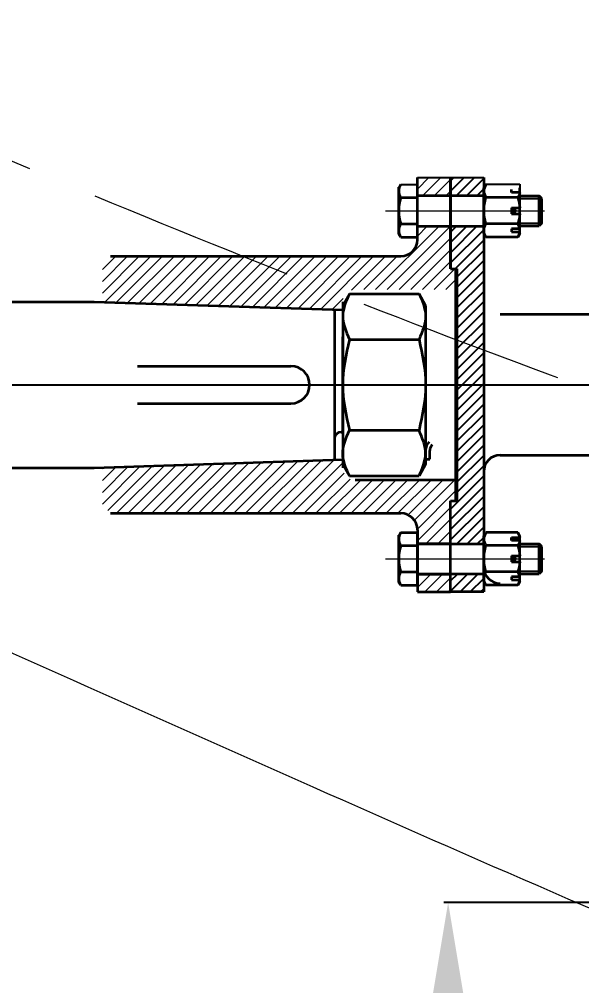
# Model space of a CAD drawing. Extents: x -550205 to -490805, y -239464 to -155364.
# Drawn here: x -530273 to -529595, y -178277 to -177111 of the extents above; entities that cross this region are included whole.
import ezdxf

# ---------------------------------------------------------------- set-up
doc = ezdxf.new("R2010")
doc.units = 0
doc.header["$LTSCALE"] = 500
doc.header["$MEASUREMENT"] = 0
doc.header["$PDMODE"] = 3
for name, pattern in [('CENTER', [2, 1.25, -0.25, 0.25, -0.25]), ('点划线 ____ _ ____ _ ____ _ ____ _ ____ _ ____', [2.56, 2, -0.25, 0.06, -0.25]), ('虚线 __ __ __ __ __ __ __ __ __ __ __ __ __ _', [0.75, 0.5, -0.25])]:
    doc.linetypes.add(name, pattern=pattern)
doc.layers.get('0').update_dxf_attribs({"linetype": 'CONTINUOUS', "lineweight": 20})
doc.layers.get('Defpoints').update_dxf_attribs({"linetype": 'CONTINUOUS', "lineweight": 20})
doc.layers.add('00', color=7, linetype='CONTINUOUS')
doc.layers.add('a', color=3, linetype='CONTINUOUS')
for name, color, linetype, lineweight in [('DIM', 7, 'CONTINUOUS', 20), ('点划线', 5, '点划线 ____ _ ____ _ ____ _ ____ _ ____ _ ____', 20), ('虚线', 1, '虚线 __ __ __ __ __ __ __ __ __ __ __ __ __ _', 20)]:
    doc.layers.add(name, color=color, linetype=linetype, lineweight=lineweight)
doc.styles.get("Standard").update_dxf_attribs({"font": 'romans.shx', "width": 1.2, "height": 150, "bigfont": 'gbcbig.shx'})
doc.styles.add('中英混排2', font='romany.shx', dxfattribs={"width": 0.7, "height": 300, "bigfont": 'hztxt.shx'})
doc.dimstyles.new('1111111', dxfattribs={"dimtxt": 75, "dimasz": 100, "dimexe": 50, "dimexo": 50, "dimgap": 30, "dimtad": 1, "dimdec": 0, "dimdsep": 46, "dimtxsty": 'STANDARD', "dimcen": 2.5, "dimadec": 0, "dimazin": 0, "dimtfac": 1, "dimtdec": 0, "dimtmove": 0, "dimatfit": 3, "dimfxl": 1, "dimarcsym": 0})

# ---------------------------------------------------------------- blocks, each defined once
blk = doc.blocks.new('fdjghfkjhkjh')
at = {"color": 1, "lineweight": 35}
for p, q in [((0, 95.8), (8, 109.7)), ((8, 109.7), (92, 109.7)), ((100, 95.8), (92, 109.7)), ((0, 95.8), (0, -95.8)), ((100, 95.8), (100, -95.8)), ((8, 54.8), (92, 54.8)), ((8, -54.8), (92, -54.8)), ((0, -95.8), (8, -109.7)), ((100, -95.8), (92, -109.7)), ((8, -109.7), (92, -109.7))]:
    blk.add_line(p, q, dxfattribs=at)
for points, knots in [([(8, 109.7), (4.1, 101.1), (-4, 82.9), (3.9, 64.5), (8, 54.8)], [0, 0, 0, 0, 27.195902, 57.161723, 57.161723, 57.161723, 57.161723]), ([(92, 109.7), (95.9, 101.1), (104, 82.9), (96.1, 64.5), (92, 54.8)], [0, 0, 0, 0, 27.195902, 57.161723, 57.161723, 57.161723, 57.161723]), ([(8, 54.8), (4, 36.6), (-4, 0), (4, -36.6), (8, -54.8)], [0, 0, 0, 0, 55.434199, 110.868398, 110.868398, 110.868398, 110.868398]), ([(92, 54.8), (96, 36.6), (104, 0), (96, -36.6), (92, -54.8)], [0, 0, 0, 0, 55.434199, 110.868398, 110.868398, 110.868398, 110.868398]), ([(8, -109.7), (4.1, -101.1), (-4, -82.9), (3.9, -64.5), (8, -54.8)], [0, 0, 0, 0, 27.195902, 57.161723, 57.161723, 57.161723, 57.161723]), ([(92, -109.7), (95.9, -101.1), (104, -82.9), (96.1, -64.5), (92, -54.8)], [0, 0, 0, 0, 27.195902, 57.161723, 57.161723, 57.161723, 57.161723])]:
    blk.add_open_spline(points, degree=3, knots=knots, dxfattribs=at)
blk = doc.blocks.new('*D172')
at = {"layer": '00', "color": 0, "lineweight": -2, "transparency": 16777216}
for p, q in [((-526178.1, -178176.7), (-529761.1, -178176.7)), ((-529756.1, -178326.7), (-529756.1, -179226.7)), ((-526178.1, -179376.7), (-529761.1, -179376.7))]:
    blk.add_line(p, q, dxfattribs=at)
at = {"layer": '00', "color": 0, "transparency": 16777216}
for points in [[(-529781.1, -178326.7), (-529731.1, -178326.7), (-529756.1, -178176.7)], [(-529781.1, -179226.7), (-529731.1, -179226.7), (-529756.1, -179376.7)]]:
    blk.add_solid(points, dxfattribs=at)
at = {"layer": 'Defpoints', "color": 0, "transparency": 16777216}
for p in [(-526173.1, -178176.7), (-529756.1, -179376.7), (-526173.1, -179376.7)]:
    blk.add_point(p, dxfattribs=at)
at = {"layer": '00', "color": 0, "transparency": 16777216, "insert": (-529911.1, -178776.7), "char_height": 300, "attachment_point": 5, "rotation": 90, "style": '中英混排2'}
blk.add_mtext('1200', dxfattribs=at)

msp = doc.modelspace()

# ---------------------------------------------------------------- hatches: boundary and pattern name
at = {"linetype": 'Continuous'}
h = msp.add_hatch(dxfattribs=at)
h.set_pattern_fill('ANSI31', color=8, scale=80, style=0)
h.set_pattern_definition([(45, (-593007.855, -169579.451), (-7.0710678, 7.0710678), [])])
h.paths.add_polyline_path([(-529753.2, -177323.5), (-529753.2, -177301.9), (-529793.2, -177301.9), (-529793.2, -177323.5)])
h.paths.add_polyline_path([(-529747.2, -177437), (-529747.2, -177412), (-529753.2, -177412), (-529753.2, -177360.5), (-529793.2, -177360.5), (-529793.2, -177373.7), (-529793.2, -177376.9, -0.414214), (-529813.2, -177396.9), (-530163.2, -177396.9), (-530173.2, -177406.9), (-530173.2, -177452.3), (-529883.2, -177461.6), (-529883.2, -177456.2), (-529883.2, -177452, -0.414214), (-529868.2, -177437)])
h.paths.add_polyline_path([(-529868.2, -177667, -0.414214), (-529883.2, -177652), (-529883.2, -177642.3), (-530173.2, -177651.6), (-530173.2, -177697), (-530163.2, -177707), (-529813.2, -177707, -0.414214), (-529793.2, -177727), (-529793.2, -177743.5), (-529753.2, -177743.5), (-529753.2, -177692), (-529747.2, -177692), (-529747.2, -177667)])
h.paths.add_polyline_path([(-529753.2, -177802), (-529753.2, -177780.5), (-529793.2, -177780.5), (-529793.2, -177793.7), (-529793.2, -177802)])
at = {"linetype": 'Continuous', "lineweight": -3}
h = msp.add_hatch(dxfattribs=at)
h.set_pattern_fill('ANSI31', color=8, scale=70, style=0)
h.set_pattern_definition([(45, (-580782.284, -186088.994), (-6.1871843, 6.1871843), [])])
h.paths.add_polyline_path([(-529713.2, -177323.9), (-529713.2, -177301.9), (-529753.2, -177301.9), (-529753.2, -177323.9)])
h.paths.add_polyline_path([(-529713.2, -177359.9), (-529753.2, -177359.9), (-529753.2, -177411.9), (-529745.2, -177411.9), (-529745.2, -177551.9), (-529713.2, -177551.9)])
h.paths.add_polyline_path([(-529713.2, -177551.9), (-529745.2, -177551.9), (-529745.2, -177691.9), (-529753.2, -177691.9), (-529753.2, -177743.9), (-529713.2, -177743.9)])
h.paths.add_polyline_path([(-529753.2, -177779.9), (-529753.2, -177801.9), (-529713.2, -177801.9), (-529713.2, -177779.9)])
h.paths.add_polyline_path([(-529755, -177690.1), (-529743.3, -177690.1), (-529743.3, -177712.6), (-529755, -177712.6)], flags=9)

# ---------------------------------------------------------------- linework, layer by layer
at = {"color": 1, "lineweight": 35}
for p, q in [((-529793.2, -177376.9), (-529793.2, -177301.9)), ((-529753.2, -177301.9), (-529753.2, -177412)), ((-529793.2, -177323.5), (-529753.2, -177323.5)), ((-529793.2, -177360.5), (-529753.2, -177360.5)), ((-530163.2, -177396.9), (-529813.2, -177396.9)), ((-529753.2, -177412), (-529747.2, -177412)), ((-529747.2, -177412), (-529747.2, -177692)), ((-530510.7, -177452), (-530183.2, -177452)), ((-530183.2, -177452), (-529883.2, -177461.6)), ((-529893.2, -177461.3), (-529893.2, -177642.6)), ((-529883.2, -177452), (-529883.2, -177652)), ((-529883.4, -177494.2), (-529883.4, -177609.7)), ((-530130.7, -177529.5), (-529945.7, -177529.5)), ((-530130.7, -177574.5), (-529945.7, -177574.5)), ((-529885.2, -177609.1), (-529884.8, -177609.1)), ((-529883.4, -177609.7), (-529883.2, -177610)), ((-529778.2, -177641.6), (-529778.2, -177631.3)), ((-530183.2, -177652), (-529883.2, -177642.3)), ((-529783.2, -177641.6), (-529778.2, -177641.6)), ((-530510.7, -177652), (-530183.2, -177652)), ((-529747.2, -177667), (-529868.2, -177667)), ((-529753.2, -177692), (-529747.2, -177692)), ((-529753.2, -177802), (-529753.2, -177692)), ((-530163.2, -177707), (-529813.2, -177707)), ((-529793.2, -177727), (-529793.2, -177802)), ((-529793.2, -177743.5), (-529753.2, -177743.5)), ((-529793.2, -177744), (-529753.2, -177744)), ((-529793.2, -177780), (-529753.2, -177780)), ((-529793.2, -177780.5), (-529753.2, -177780.5)), ((-529793.2, -177802), (-529753.2, -177802))]:
    msp.add_line(p, q, dxfattribs=at)
at = {"color": 7, "linetype": 'Continuous', "lineweight": -3}
for p, q in [((-529669.5, -177327), (-529643.2, -177327)), ((-529669.5, -177357), (-529643.2, -177357)), ((-529669.5, -177747), (-529643.2, -177747)), ((-529669.5, -177777), (-529643.2, -177777))]:
    msp.add_line(p, q, dxfattribs=at)
at = {"color": 5, "linetype": 'CENTER', "lineweight": 13}
for p, q in [((-529831.5, -177342), (-529639.7, -177342)), ((-529831.5, -177762), (-529639.7, -177762))]:
    msp.add_line(p, q, dxfattribs=at)
msp.add_line((-534448.6, -177551.9), (-526563.5, -177551.9))
at = {"color": 5, "linetype": 'CENTER', "lineweight": -3, "ltscale": 5}
msp.add_line((-530929.6, -177551.9), (-529253.1, -177551.9), dxfattribs=at)
at = {"color": 1, "lineweight": 35}
for centre, radius, start, end in [((-529813.2, -177376.9), 20, 270, 0), ((-529945.7, -177552), 22.5, 270, 90), ((-529885.2, -177617.1), 8, 90, 180), ((-529884.8, -177611.1), 2, 45, 90), ((-529768.2, -177631.3), 15, 135, 180), ((-529768.2, -177631.3), 10, 135, 180), ((-529813.2, -177727), 20, 0, 90)]:
    msp.add_arc(centre, radius, start, end, dxfattribs=at)
at = {"color": 1}
msp.add_open_spline([(-527654.4, -178876.7), (-528146.5, -178720.8), (-529041.2, -178437.4), (-530262.3, -177879.6), (-531367.7, -177404.8), (-532514.8, -176778.5), (-533830.6, -176368.3), (-535348.2, -176038.8), (-537187.2, -175849.4), (-538555.9, -175713.5), (-539368.6, -175632.9)], degree=3, knots=[0, 0, 0, 0, 1547.186297, 2812.149165, 4023.075505, 5156.258497, 6723.19083, 8134.63739, 9811.868744, 12262.423735, 12262.423735, 12262.423735, 12262.423735], dxfattribs=at)
msp.add_rational_spline([(-525253.4, -179376.7), (-525410, -179376.8), (-525566.5, -179376.1), (-525723.1, -179375.3), (-525879.7, -179373), (-525897.2, -179372.7), (-525914.6, -179372.4), (-526071.3, -179369.8), (-526227.8, -179364.8), (-526384.4, -179359.7), (-526540.8, -179351.7), (-526697.3, -179343.8), (-526853.6, -179332.4), (-527009.9, -179320.9), (-527165.8, -179305.6), (-527321.9, -179290.2), (-527477.4, -179270.4), (-527502.3, -179267.2), (-527527.1, -179263.9), (-527682.8, -179243.3), (-527837.7, -179217.8), (-527992.7, -179192.3), (-528146.9, -179161.7), (-528301, -179131), (-528454.1, -179095), (-528607.1, -179059), (-528758.9, -179017.4), (-528910.6, -178975.9), (-529060.7, -178928.4), (-529100.2, -178915.9), (-529139.6, -178903), (-529208.9, -178880.4), (-529277.7, -178856.3), (-529441.2, -178798.9), (-529602, -178733.9), (-529763, -178669), (-529922, -178599), (-530081.2, -178528.9), (-530239.2, -178456), (-530368.7, -178396.2), (-530498.1, -178335.9), (-530625.2, -178276.8), (-530752.1, -178217.2), (-530909.4, -178143.1), (-531066.2, -178067.6), (-531222.9, -177992.2), (-531379.5, -177916.3), (-531483.8, -177865.8), (-531588.2, -177815.5), (-531744.9, -177739.9), (-531902, -177665.4), (-532059.2, -177590.9), (-532217, -177517.9), (-532290.7, -177483.9), (-532364.6, -177450.2), (-532522.8, -177378.2), (-532682, -177308.8), (-532697.9, -177301.9), (-532713.7, -177295.1), (-532858.7, -177232.3), (-533004.7, -177172.3), (-533150.7, -177112.4), (-533297.9, -177055.5), (-533445, -176998.7), (-533593.3, -176945.4), (-533741.5, -176892.1), (-533891, -176842.5), (-533934, -176828.3), (-533977.1, -176814.3), (-534039.7, -176794.1), (-534102.5, -176774.7), (-534252.8, -176728), (-534404.2, -176685.6), (-534555.6, -176643.1), (-534708, -176604.7), (-534860.4, -176566.2), (-535013.6, -176531.7), (-535166.9, -176497.2), (-535320.9, -176466.4), (-535455, -176439.6), (-535589.6, -176415.6), (-535744.1, -176388), (-535899.1, -176363.9), (-536054, -176339.9), (-536209.4, -176319), (-536364.7, -176298.2), (-536520.4, -176280.3), (-536640.6, -176266.5), (-536761, -176254.2), (-536916.8, -176238.4), (-537072.9, -176225.2), (-537137.5, -176219.7), (-537202.1, -176214.7), (-537358.3, -176202.6), (-537514.6, -176192.8), (-537670.9, -176183), (-537827.3, -176175.2), (-537983.7, -176167.4), (-538140.2, -176161.2), (-538296.7, -176155), (-538453.2, -176150.1), (-538592.8, -176145.6), (-538732.4, -176141.8), (-538888.9, -176137.6), (-539045.5, -176134), (-539202, -176130.4), (-539358.6, -176127.5)], [1, 0.999997213467, 1, 0.999987684719, 1, 0.999999745918, 1, 0.999973205557, 1, 0.999960741259, 1, 0.99994584221, 1, 0.999928519209, 1, 0.999908841189, 1, 0.999997351, 1, 0.99988893694, 1, 0.999876646495, 1, 0.999863100387, 1, 0.999848262339, 1, 0.999832132571, 1, 0.999987600445, 1, 0.999952240743, 1, 0.999760607192, 1, 0.999884174441, 1, 0.999963189801, 1, 0.999998118697, 1, 0.999997559376, 1, 0.999991669473, 1, 0.999999291967, 1, 0.999999629852, 1, 0.999995360277, 1, 0.999988762689, 1, 0.999996027445, 1, 0.999969503805, 1, 0.999999561584, 1, 0.999957809261, 1, 0.999948601032, 1, 0.999938354824, 1, 0.999927056323, 1, 0.999993312569, 1, 0.999985034126, 1, 0.999915154502, 1, 0.99992122665, 1, 0.999926933707, 1, 0.999932276651, 1, 0.999952207607, 1, 0.9999434909, 1, 0.999951928162, 1, 0.999959682193, 1, 0.999979726722, 1, 0.999969071114, 1, 0.999994835578, 1, 0.99997437685, 1, 0.999982049327, 1, 0.999988357275, 1, 0.999993300224, 1, 0.999997437047, 1, 0.999997968918, 1, 0.999998072724, 1], degree=2, knots=[0, 0, 0, 0.0047215, 0.0047215, 0.0146473, 0.0146473, 0.016073, 0.016073, 0.0307139, 0.0307139, 0.048436, 0.048436, 0.0692511, 0.0692511, 0.0931645, 0.0931645, 0.1201697, 0.1201697, 0.1247732, 0.1247732, 0.1545813, 0.1545813, 0.1859954, 0.1859954, 0.2190896, 0.2190896, 0.2539311, 0.2539311, 0.2905777, 0.2905777, 0.3005375, 0.3005375, 0.3200843, 0.3200843, 0.3638475, 0.3638475, 0.394288, 0.394288, 0.4114485, 0.4114485, 0.415328, 0.415328, 0.4197467, 0.4197467, 0.4279103, 0.4279103, 0.4302903, 0.4302903, 0.4320111, 0.4320111, 0.4381035, 0.4381035, 0.447585, 0.447585, 0.4532224, 0.4532224, 0.468842, 0.468842, 0.4707148, 0.4707148, 0.4890867, 0.4890867, 0.5093647, 0.5093647, 0.531572, 0.531572, 0.5557289, 0.5557289, 0.5630433, 0.5630433, 0.5739853, 0.5739853, 0.6000385, 0.6000385, 0.6251422, 0.6251422, 0.6493194, 0.6493194, 0.6725959, 0.6725959, 0.6921495, 0.6921495, 0.7134116, 0.7134116, 0.7330222, 0.7330222, 0.7509817, 0.7509817, 0.763717, 0.763717, 0.779447, 0.779447, 0.7858747, 0.7858747, 0.800192, 0.800192, 0.8121756, 0.8121756, 0.8218266, 0.8218266, 0.8291477, 0.8291477, 0.8336758, 0.8336758, 0.8377067, 0.8377067, 0.8416333, 0.8416333, 0.8416333])
at = {"layer": '00', "color": 1}
for p, q in [((-529813.1, -177310.2), (-529793.2, -177310.2)), ((-529793.2, -177301.9), (-529713.2, -177301.9)), ((-529713.2, -177309.9), (-529669.5, -177309.9)), ((-529669.5, -177309.9), (-529669.5, -177314.5))]:
    msp.add_line(p, q, dxfattribs=at)
at = {"layer": 'a', "color": 1, "linetype": 'Continuous', "lineweight": 35}
for p, q in [((-529793.2, -177373.7), (-529793.2, -177310.2)), ((-529815.7, -177370.4), (-529815.7, -177313.6)), ((-529713.2, -177369.5), (-529713.2, -177314.5)), ((-529679.5, -177320), (-529679.5, -177316.4)), ((-529669.5, -177320), (-529679.5, -177320)), ((-529669.5, -177369.5), (-529669.5, -177314.5)), ((-529813.1, -177326.1), (-529793.2, -177326.1)), ((-529671.9, -177326.1), (-529710.7, -177326.1)), ((-529669.5, -177324), (-529646.2, -177324)), ((-529646.2, -177360), (-529646.2, -177324)), ((-529643.2, -177327), (-529646.2, -177324)), ((-529643.2, -177357), (-529643.2, -177327)), ((-529679.5, -177338.5), (-529669.5, -177338.5)), ((-529679.5, -177338.5), (-529679.5, -177345.5)), ((-529679.5, -177345.5), (-529669.5, -177345.5)), ((-529643.2, -177357), (-529646.2, -177360)), ((-529813.1, -177357.8), (-529793.2, -177357.8)), ((-529671.9, -177357.8), (-529710.7, -177357.8)), ((-529679.5, -177363.9), (-529679.5, -177367.5)), ((-529669.5, -177363.9), (-529679.5, -177363.9)), ((-529679.5, -177367.5), (-529669.5, -177367.5)), ((-529669.5, -177360), (-529646.2, -177360)), ((-529813.1, -177373.7), (-529815.7, -177370.4)), ((-529813.1, -177373.7), (-529793.2, -177373.7)), ((-529713.2, -177369.5), (-529710.7, -177373.7)), ((-529671.9, -177373.7), (-529710.7, -177373.7)), ((-529669.5, -177369.5), (-529671.9, -177373.7)), ((-529813.1, -177730.2), (-529815.7, -177733.6)), ((-529813.1, -177730.2), (-529793.2, -177730.2)), ((-529793.2, -177793.7), (-529793.2, -177730.2)), ((-529713.2, -177734.5), (-529710.7, -177730.2)), ((-529671.9, -177730.2), (-529710.7, -177730.2)), ((-529669.5, -177734.5), (-529671.9, -177730.2)), ((-529815.7, -177790.4), (-529815.7, -177733.6)), ((-529713.2, -177789.5), (-529713.2, -177734.5)), ((-529679.5, -177736.4), (-529669.5, -177736.4)), ((-529679.5, -177740), (-529679.5, -177736.4)), ((-529669.5, -177740), (-529679.5, -177740)), ((-529669.5, -177789.5), (-529669.5, -177734.5)), ((-529813.1, -177746.1), (-529793.2, -177746.1)), ((-529671.9, -177746.1), (-529710.7, -177746.1)), ((-529669.5, -177744), (-529646.2, -177744)), ((-529646.2, -177780), (-529646.2, -177744)), ((-529643.2, -177747), (-529646.2, -177744)), ((-529643.2, -177777), (-529643.2, -177747)), ((-529679.5, -177758.5), (-529669.5, -177758.5)), ((-529679.5, -177758.5), (-529679.5, -177765.5)), ((-529679.5, -177765.5), (-529669.5, -177765.5)), ((-529643.2, -177777), (-529646.2, -177780)), ((-529813.1, -177777.8), (-529793.2, -177777.8)), ((-529671.9, -177777.8), (-529710.7, -177777.8)), ((-529679.5, -177783.9), (-529679.5, -177787.5)), ((-529669.5, -177783.9), (-529679.5, -177783.9)), ((-529679.5, -177787.5), (-529669.5, -177787.5)), ((-529669.5, -177780), (-529646.2, -177780)), ((-529813.1, -177793.7), (-529815.7, -177790.4)), ((-529813.1, -177793.7), (-529793.2, -177793.7)), ((-529713.2, -177789.5), (-529710.7, -177793.7)), ((-529671.9, -177793.7), (-529710.7, -177793.7)), ((-529669.5, -177789.5), (-529671.9, -177793.7))]:
    msp.add_line(p, q, dxfattribs=at)
for centre in [(-529676.8, -177342), (-529676.8, -177762)]:
    msp.add_circle(centre, 1.84, dxfattribs=at)
for centre, radius, start, end in [((-529802.1, -177318.2), 13.5, 144.1015, 215.8985), ((-529765.4, -177342), 50.3, 161.5994, 198.4006), ((-529802.1, -177365.8), 13.5, 144.1015, 215.8985), ((-529802.1, -177738.2), 13.5, 144.1015, 215.8985), ((-529765.4, -177762), 50.3, 161.5994, 198.4006), ((-529802.1, -177785.8), 13.5, 144.1015, 215.8985)]:
    msp.add_arc(centre, radius, start, end, dxfattribs=at)
for points in [[(-529710.7, -177310.2), (-529711.9, -177312.9), (-529714.4, -177318.2), (-529711.9, -177323.4), (-529710.7, -177326.1)], [(-529669.6, -177320), (-529670, -177322), (-529671, -177324.1), (-529671.9, -177326.1)], [(-529710.7, -177357.8), (-529711.9, -177352.6), (-529714.4, -177342), (-529711.9, -177331.4), (-529710.7, -177326.1)], [(-529671.9, -177326.1), (-529671, -177330.2), (-529670, -177334.3), (-529669.6, -177338.5)], [(-529669.6, -177345.5), (-529670, -177349.6), (-529671, -177353.7), (-529671.9, -177357.8)], [(-529710.7, -177373.7), (-529711.9, -177371.1), (-529714.4, -177365.8), (-529711.9, -177360.5), (-529710.7, -177357.8)], [(-529669.6, -177363.9), (-529670, -177361.9), (-529671, -177359.9), (-529671.9, -177357.8)], [(-529671.9, -177373.7), (-529671, -177371.7), (-529670, -177369.6), (-529669.6, -177367.5)], [(-529710.7, -177730.2), (-529711.9, -177732.9), (-529714.4, -177738.2), (-529711.9, -177743.4), (-529710.7, -177746.1)], [(-529671.9, -177730.2), (-529671, -177732.3), (-529670, -177734.3), (-529669.6, -177736.4)], [(-529669.6, -177740), (-529670, -177742), (-529671, -177744.1), (-529671.9, -177746.1)], [(-529710.7, -177777.8), (-529711.9, -177772.6), (-529714.4, -177762), (-529711.9, -177751.4), (-529710.7, -177746.1)], [(-529671.9, -177746.1), (-529671, -177750.2), (-529670, -177754.3), (-529669.6, -177758.5)], [(-529669.6, -177765.5), (-529670, -177769.6), (-529671, -177773.7), (-529671.9, -177777.8)], [(-529710.7, -177793.7), (-529711.9, -177791.1), (-529714.4, -177785.8), (-529711.9, -177780.5), (-529710.7, -177777.8)], [(-529669.6, -177783.9), (-529670, -177781.9), (-529671, -177779.9), (-529671.9, -177777.8)], [(-529671.9, -177793.7), (-529671, -177791.7), (-529670, -177789.6), (-529669.6, -177787.5)]]:
    msp.add_open_spline(points, degree=3, dxfattribs=at)
at = {"layer": 'DIM', "color": 1, "lineweight": 35}
for p, q in [((-529753.2, -177411.9), (-529753.2, -177301.9)), ((-529713.2, -177301.9), (-529713.2, -177802)), ((-529753.2, -177323.5), (-529713.2, -177323.5)), ((-529753.2, -177360.5), (-529713.2, -177360.5)), ((-529753.2, -177411.9), (-529745.2, -177411.9)), ((-529745.2, -177691.9), (-529745.2, -177411.9)), ((-529693.2, -177466.9), (-529313.1, -177466.9)), ((-529693.2, -177636.9), (-529311.8, -177636.9)), ((-529753.2, -177801.9), (-529753.2, -177691.9)), ((-529753.2, -177691.9), (-529745.2, -177691.9)), ((-529753.2, -177744), (-529713.2, -177744)), ((-529753.2, -177780), (-529713.2, -177780)), ((-529713.2, -177802), (-529753.2, -177802))]:
    msp.add_line(p, q, dxfattribs=at)
for centre, start, end in [((-529693.2, -177656.9), 90, 180), ((-529693.2, -177771.7), 180, 270)]:
    msp.add_arc(centre, 20, start, end, dxfattribs=at)
at = {"layer": '点划线'}
msp.add_line((-537426.5, -177551.9), (-528020.6, -177551.9), dxfattribs=at)
at = {"layer": '虚线'}
msp.add_lwpolyline([(-526173.1, -178176.7, -0.005167), (-526473.2, -178160, -0.005269), (-526790.3, -178135.7, -0.00507), (-527107, -178104.9, -0.004871), (-527423.4, -178067.7, -0.000783), (-527475.5, -178061, -0.005425), (-527791.2, -178016.4, -0.006814), (-528105.6, -177964.2, -0.008224), (-528418.1, -177902.5, -0.009654), (-528727.8, -177829.9, -0.01109), (-529034.1, -177744.4, -0.003112), (-529113, -177720, -0.002806), (-529199.5, -177692, -0.007186), (-529530.1, -177577.7, -0.006279), (-529857.7, -177454.6, -0.005378), (-530182.3, -177323.9, -0.006467), (-530490.6, -177191.7)], format="xyb", dxfattribs=at)

# ---------------------------------------------------------------- block references
at = {"color": 1, "linetype": 'Continuous'}
msp.add_blockref('fdjghfkjhkjh', (-529883.2, -177552), dxfattribs=at)

# ---------------------------------------------------------------- dimensions: what is measured, and where the dimension line sits
at = {"layer": '00', "color": 1}
dim = msp.add_linear_dim(base=(-529756.1, -179376.7), p1=(-526173.1, -178176.7), p2=(-526173.1, -179376.7), angle=90, dimstyle='1111111', override={"dimtxt": 300, "dimasz": 150, "dimexe": 5, "dimexo": 5, "dimgap": 5, "dimtxsty": '中英混排2', "dimfxl": 50}, dxfattribs=at)
dim.commit()
dim.dimension.update_dxf_attribs({"geometry": '*D172', "text_midpoint": (-529911.1, -178776.7)})

doc.saveas('drawing.dxf')
